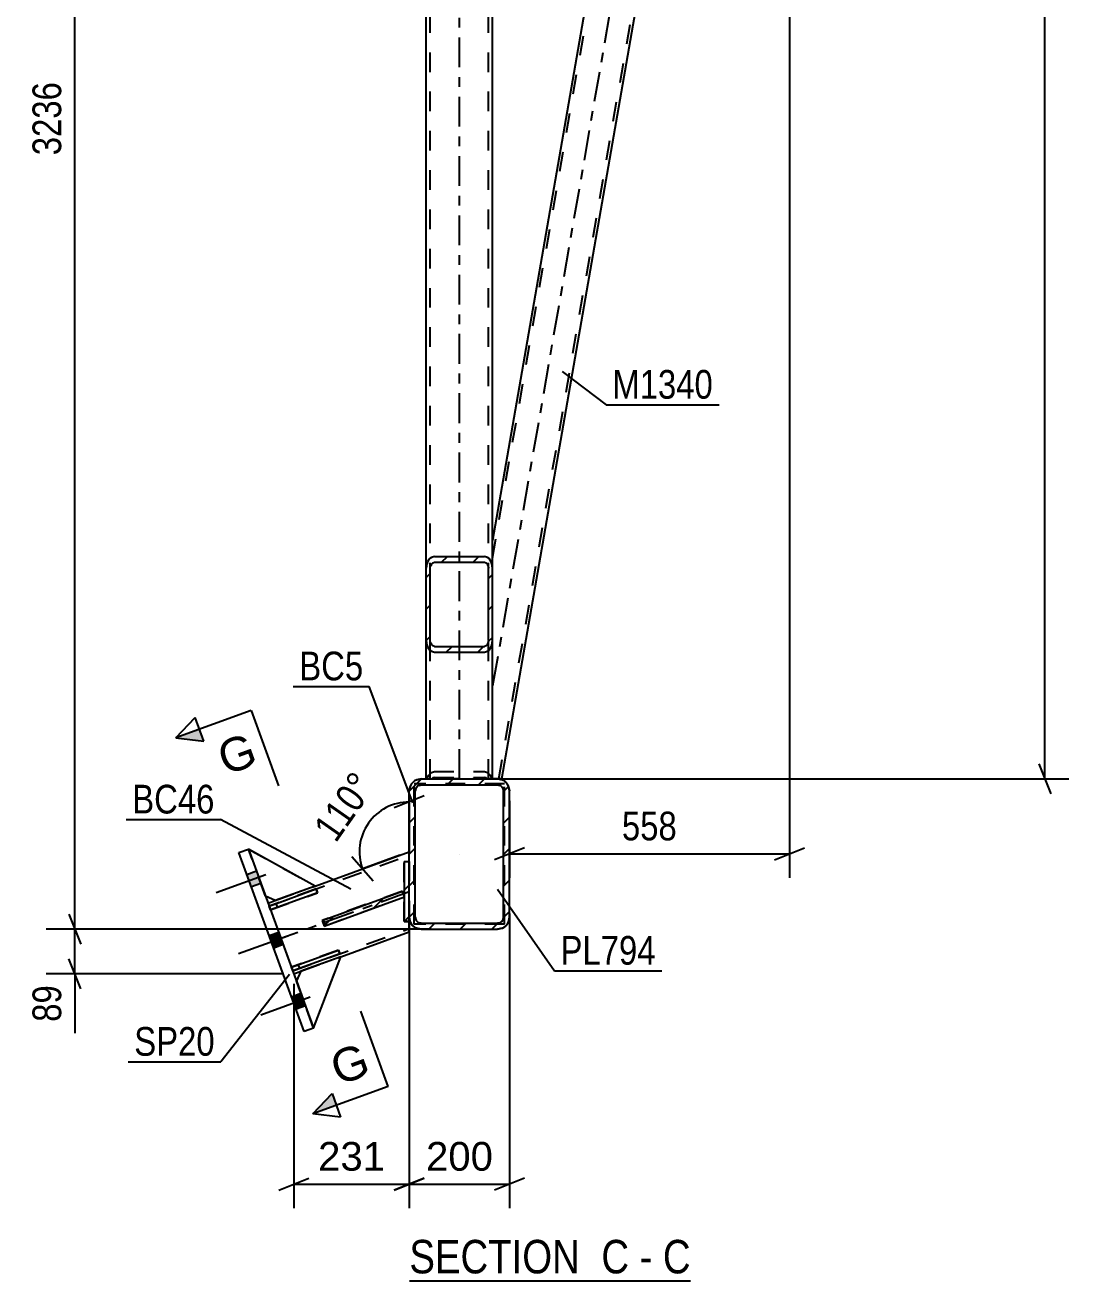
# Model space of a CAD drawing. Header units: millimetres. Extents: x 0 to 841, y 0 to 594.
# Drawn here: x 289.9 to 394.1, y 318.5 to 443.8 of the extents above; entities that cross this region are included whole.
import ezdxf

# ---------------------------------------------------------------- set-up
doc = ezdxf.new("R2010")
doc.units = ezdxf.units.MM
doc.linetypes.add('DXK_LINE_DOT2', pattern=[3.9198, 1.9599, -1.9599])
doc.linetypes.add('DXK_LINE_DOT3', pattern=[5.9187, 2.979, -0.9799, 0.9799, -0.9799])
doc.styles.add('Arial', font='arial.ttf', dxfattribs={"height": 0.2})
doc.styles.add('Arial Narrow', font='ARIALN.TTF', dxfattribs={"height": 0.2})

# ---------------------------------------------------------------- blocks, each defined once
blk = doc.blocks.new('Unknown-814407374-12 - 4824')
at = {"color": 6, "linetype": 'Continuous'}
blk.add_line((328.24, 318.48), (356.31, 318.48), dxfattribs=at)
at = {"color": 0, "linetype": 'Continuous'}
for points in [[(346.35, 319.23), (346.35, 322.73), (328.24, 322.73), (328.24, 319.23)], [(350.16, 319.23), (350.16, 322.73), (347.4, 322.73), (347.4, 319.23)], [(352.49, 319.23), (352.49, 322.73), (351.21, 322.73), (351.21, 319.23)], [(356.31, 319.23), (356.31, 322.73), (353.54, 322.73), (353.54, 319.23)]]:
    blk.add_wipeout(points, dxfattribs=at)
at = {"color": 7, "linetype": 'Continuous', "style": 'Arial Narrow'}
for s, p in [('SECTION ', (328.24, 319.23)), ('C', (347.4, 319.23)), ('C', (353.54, 319.23)), ('-', (351.21, 319.23))]:
    blk.add_text(s, height=3.34, dxfattribs=at).set_placement(p)
blk = doc.blocks.new('Part-814407374-4838 - 4824')
at = {"color": 2, "linetype": 'Continuous'}
for p, q in [((316.46, 349.78), (321.16, 351.49)), ((321.3, 351.12), (316.6, 349.41)), ((321.16, 351.49), (321.3, 351.12)), ((316.6, 349.41), (316.46, 349.78))]:
    blk.add_line(p, q, dxfattribs=at)
at = {"color": 7, "linetype": 'DXK_LINE_DOT2'}
blk.add_line((317.3, 349.66), (317.17, 350.04), dxfattribs=at)
blk = doc.blocks.new('Part-814407374-4826 - 4824')
at = {"color": 7, "linetype": 'DXK_LINE_DOT2'}
for p, q in [((318.94, 357.6), (314.24, 355.89)), ((314.38, 355.51), (319.08, 357.22)), ((319.08, 357.22), (318.94, 357.6)), ((315.08, 355.77), (314.94, 356.15)), ((314.24, 355.89), (314.38, 355.51))]:
    blk.add_line(p, q, dxfattribs=at)
blk = doc.blocks.new('Bolt-814407374-4896 - 4824')
at = {"linetype": 'Continuous'}
for points in [[(313.42, 358.15), (312.97, 359.37), (312.03, 359.02), (312.48, 357.8)], [(313.42, 358.15), (312.97, 359.37), (312.03, 359.02), (312.48, 357.8)], [(313.42, 358.15), (312.97, 359.37), (312.03, 359.02), (312.48, 357.8)], [(315.64, 352.04), (315.2, 353.26), (314.26, 352.92), (314.7, 351.7)], [(315.64, 352.04), (315.2, 353.26), (314.26, 352.92), (314.7, 351.7)], [(317.87, 345.93), (317.42, 347.15), (316.48, 346.81), (316.93, 345.59)], [(317.87, 345.93), (317.42, 347.15), (316.48, 346.81), (316.93, 345.59)], [(317.87, 345.93), (317.42, 347.15), (316.48, 346.81), (316.93, 345.59)]]:
    blk.add_hatch(color=1, dxfattribs=at).paths.add_polyline_path(points)
at = {"color": 1, "linetype": 'Continuous'}
for p, q in [((313.9, 359.01), (308.97, 357.22)), ((313.9, 359.01), (308.97, 357.22)), ((313.9, 359.01), (308.97, 357.22)), ((312.97, 359.37), (312.03, 359.02)), ((312.97, 359.37), (312.03, 359.02)), ((312.97, 359.37), (312.03, 359.02)), ((313.42, 358.15), (312.48, 357.8)), ((313.42, 358.15), (312.48, 357.8)), ((313.42, 358.15), (312.48, 357.8)), ((316.12, 352.9), (311.19, 351.11)), ((316.12, 352.9), (311.19, 351.11)), ((315.2, 353.26), (314.26, 352.92)), ((315.2, 353.26), (314.26, 352.92)), ((315.64, 352.04), (314.7, 351.7)), ((315.64, 352.04), (314.7, 351.7)), ((318.35, 346.8), (313.41, 345)), ((318.35, 346.8), (313.41, 345)), ((318.35, 346.8), (313.41, 345)), ((317.42, 347.15), (316.48, 346.81)), ((317.42, 347.15), (316.48, 346.81)), ((317.42, 347.15), (316.48, 346.81)), ((317.87, 345.93), (316.93, 345.59)), ((317.87, 345.93), (316.93, 345.59)), ((317.87, 345.93), (316.93, 345.59))]:
    blk.add_line(p, q, dxfattribs=at)
blk = doc.blocks.new('Part-814407374-4856 - 4824')
at = {"color": 7, "linetype": 'DXK_LINE_DOT2'}
for p, q in [((336.53, 513.08), (329.93, 513.08)), ((329.93, 492.04), (329.93, 513.08)), ((330.33, 368.58), (330.33, 513.08)), ((336.13, 368.58), (336.13, 513.08)), ((336.53, 492.04), (336.53, 513.08)), ((329.93, 368.58), (329.93, 389.62)), ((336.53, 368.58), (336.53, 389.62)), ((329.93, 368.58), (336.53, 368.58))]:
    blk.add_line(p, q, dxfattribs=at)
at = {"color": 7, "linetype": 'DXK_LINE_DOT3'}
blk.add_line((333.23, 368.58), (333.23, 513.08), dxfattribs=at)
at = {"color": 2, "linetype": 'Continuous'}
for p, q in [((329.93, 389.62), (329.93, 492.04)), ((336.53, 389.62), (336.53, 492.04))]:
    blk.add_line(p, q, dxfattribs=at)
blk = doc.blocks.new('Part-814407374-4978 - 4824')
at = {"color": 2, "linetype": 'Continuous'}
for p, q in [((314.24, 355.89), (318.94, 357.6)), ((319.08, 357.22), (314.38, 355.51)), ((318.94, 357.6), (319.08, 357.22)), ((314.38, 355.51), (314.24, 355.89))]:
    blk.add_line(p, q, dxfattribs=at)
at = {"color": 7, "linetype": 'DXK_LINE_DOT2'}
blk.add_line((315.08, 355.77), (314.94, 356.15), dxfattribs=at)
blk = doc.blocks.new('Part-814407374-4865 - 4824')
at = {"color": 2, "linetype": 'Continuous'}
for p, q in [((321.4, 350.83), (317.41, 349.38)), ((318.67, 343.72), (321.4, 350.83)), ((317.41, 349.38), (316.96, 348.42))]:
    blk.add_line(p, q, dxfattribs=at)
at = {"color": 7, "linetype": 'DXK_LINE_DOT2'}
blk.add_line((318.67, 343.72), (316.96, 348.42), dxfattribs=at)
blk = doc.blocks.new('Part-814407374-4858 - 4824')
at = {"color": 7, "linetype": 'DXK_LINE_DOT2'}
for p, q in [((321.16, 351.49), (316.46, 349.78)), ((316.6, 349.41), (321.3, 351.12)), ((321.3, 351.12), (321.16, 351.49)), ((316.46, 349.78), (316.6, 349.41)), ((317.3, 349.66), (317.17, 350.04))]:
    blk.add_line(p, q, dxfattribs=at)
blk = doc.blocks.new('Part-814407374-4863 - 4824')
at = {"color": 2, "linetype": 'Continuous'}
for p, q in [((318.84, 357.88), (312.17, 361.58)), ((318.84, 357.88), (314.84, 356.43)), ((314.84, 356.43), (313.88, 356.88))]:
    blk.add_line(p, q, dxfattribs=at)
at = {"color": 7, "linetype": 'DXK_LINE_DOT2'}
blk.add_line((313.88, 356.88), (312.17, 361.58), dxfattribs=at)
blk = doc.blocks.new('Part-814407374-4912 - 4824')
at = {"color": 7, "linetype": 'DXK_LINE_DOT2'}
for p, q in [((328.73, 354.08), (328.73, 368.08)), ((337.73, 368.08), (328.73, 368.08)), ((337.73, 354.08), (337.73, 368.08)), ((337.73, 354.08), (328.73, 354.08))]:
    blk.add_line(p, q, dxfattribs=at)
blk = doc.blocks.new('Part-814407374-4864 - 4824')
at = {"color": 7, "linetype": 'DXK_LINE_DOT2'}
for p, q in [((313.88, 356.88), (312.17, 361.58)), ((312.17, 361.58), (318.84, 357.88)), ((318.84, 357.88), (314.84, 356.43)), ((314.84, 356.43), (313.88, 356.88))]:
    blk.add_line(p, q, dxfattribs=at)
blk = doc.blocks.new('Part-814407374-4866 - 4824')
at = {"color": 7, "linetype": 'DXK_LINE_DOT2'}
for p, q in [((321.4, 350.83), (317.41, 349.38)), ((318.67, 343.72), (321.4, 350.83)), ((317.41, 349.38), (316.96, 348.42)), ((316.96, 348.42), (318.67, 343.72))]:
    blk.add_line(p, q, dxfattribs=at)
blk = doc.blocks.new('Part-814407374-4878 - 4824')
at = {"linetype": 'Continuous'}
h = blk.add_hatch(dxfattribs=at)
h.set_pattern_fill('', scale=0.7, style=0, pattern_type=0)
h.set_pattern_definition([(45, (329.9325, 382.3875), (-1.57154, 1.57154), [])])
h.paths.add_polyline_path([(329.93, 389.62), (329.93, 382.39), (329.99, 381.94), (330.17, 381.57), (330.43, 381.32), (330.73, 381.23), (335.73, 381.23), (336.04, 381.32), (336.3, 381.57), (336.47, 381.94), (336.53, 382.39), (336.53, 389.62), (336.47, 390.07), (336.3, 390.44), (336.04, 390.69), (335.73, 390.78), (330.73, 390.78), (330.43, 390.69), (330.17, 390.44), (329.99, 390.07)])
h.paths.add_polyline_path([(330.45, 390.03), (330.58, 390.16), (330.73, 390.2), (335.73, 390.2), (335.89, 390.16), (336.02, 390.03), (336.1, 389.84), (336.13, 389.62), (336.13, 382.39), (336.1, 382.17), (336.02, 381.98), (335.89, 381.85), (335.73, 381.81), (330.73, 381.81), (330.58, 381.85), (330.45, 381.98), (330.36, 382.17), (330.33, 382.39), (330.33, 389.62), (330.36, 389.84)])
at = {"color": 2, "linetype": 'Continuous'}
for p, q in [((329.99, 390.07), (329.93, 389.62)), ((330.33, 389.62), (330.36, 389.84)), ((330.73, 390.78), (330.43, 390.69)), ((330.58, 390.16), (330.73, 390.2)), ((330.73, 390.78), (335.73, 390.78)), ((330.73, 390.2), (335.73, 390.2)), ((336.04, 390.69), (335.73, 390.78)), ((335.73, 390.2), (335.89, 390.16)), ((336.1, 389.84), (336.13, 389.62)), ((336.53, 389.62), (336.47, 390.07)), ((329.93, 382.39), (329.93, 389.62)), ((330.33, 382.39), (330.33, 389.62)), ((336.13, 382.39), (336.13, 389.62)), ((336.53, 382.39), (336.53, 389.62)), ((329.93, 368.58), (329.93, 382.39)), ((329.93, 382.39), (329.99, 381.94)), ((330.36, 382.17), (330.33, 382.39)), ((336.13, 382.39), (336.1, 382.17)), ((336.47, 381.94), (336.53, 382.39)), ((336.53, 368.58), (336.53, 382.39)), ((330.43, 381.32), (330.73, 381.23)), ((330.73, 381.81), (330.58, 381.85)), ((330.73, 381.81), (335.73, 381.81)), ((330.73, 381.23), (335.73, 381.23)), ((335.89, 381.85), (335.73, 381.81)), ((335.73, 381.23), (336.04, 381.32))]:
    blk.add_line(p, q, dxfattribs=at)
at = {"color": 7, "linetype": 'DXK_LINE_DOT2'}
for p, q in [((329.93, 382.39), (329.93, 389.62)), ((330.33, 368.58), (330.33, 389.62)), ((336.13, 368.58), (336.13, 389.62)), ((336.53, 382.39), (336.53, 389.62)), ((336.53, 368.58), (329.93, 368.58)), ((329.99, 368.58), (330.17, 368.97)), ((330.17, 368.97), (330.43, 369.22)), ((330.43, 369.22), (330.73, 369.31)), ((330.58, 368.68), (330.47, 368.58)), ((330.73, 368.73), (330.58, 368.68)), ((330.73, 369.31), (335.73, 369.31)), ((330.73, 368.73), (335.73, 368.73)), ((335.73, 369.31), (336.04, 369.22)), ((335.89, 368.68), (335.73, 368.73)), ((335.99, 368.58), (335.89, 368.68)), ((336.04, 369.22), (336.3, 368.97)), ((336.3, 368.97), (336.47, 368.58))]:
    blk.add_line(p, q, dxfattribs=at)
at = {"color": 2, "linetype": 'Continuous'}
for centre, radius, start, end in [((331.02, 389.82), 1.05, 124.1734, 166.5321), ((330.88, 389.72), 0.527, 124.1734, 166.5321), ((335.59, 389.72), 0.527, 13.4679, 55.8266), ((335.45, 389.82), 1.05, 13.4679, 55.8266), ((331.02, 382.19), 1.05, 193.4679, 235.8266), ((330.88, 382.29), 0.527, 193.4679, 235.8266), ((335.59, 382.29), 0.527, 304.1734, 346.5321), ((335.45, 382.19), 1.05, 304.1734, 346.5321)]:
    blk.add_arc(centre, radius, start, end, dxfattribs=at)
blk = doc.blocks.new('Part-814407374-4889 - 4824')
at = {"color": 7, "linetype": 'DXK_LINE_DOT2'}
for p, q in [((314.24, 355.89), (328.23, 360.98)), ((328.23, 354.34), (328.23, 361.3)), ((328.23, 360.96), (328.23, 360.98)), ((314.84, 356.43), (318.84, 357.88)), ((314.14, 356.17), (316.7, 349.12)), ((316.6, 349.41), (328.23, 353.64)), ((328.23, 353.64), (328.23, 353.96)), ((317.41, 349.38), (321.4, 350.83))]:
    blk.add_line(p, q, dxfattribs=at)
at = {"color": 2, "linetype": 'Continuous'}
for p, q in [((318.84, 357.88), (328.23, 361.3)), ((314.14, 356.17), (314.84, 356.43)), ((328.23, 353.32), (328.23, 354.34)), ((321.4, 350.83), (328.23, 353.32)), ((316.7, 349.12), (317.41, 349.38))]:
    blk.add_line(p, q, dxfattribs=at)
at = {"color": 7, "linetype": 'DXK_LINE_DOT3'}
blk.add_line((328.23, 357.31), (315.42, 352.65), dxfattribs=at)
blk = doc.blocks.new('Part-814407374-4894 - 4824')
at = {"linetype": 'Continuous'}
h = blk.add_hatch(dxfattribs=at)
h.set_pattern_fill('', scale=0.7, style=0, pattern_type=0)
h.set_pattern_definition([(45, (328.2325, 354.7796), (-1.57154, 1.57154), [])])
h.paths.add_polyline_path([(328.23, 367.38), (328.23, 354.78), (328.32, 354.32), (328.58, 353.93), (328.97, 353.67), (329.43, 353.58), (337.03, 353.58), (337.49, 353.67), (337.88, 353.93), (338.14, 354.32), (338.23, 354.78), (338.23, 367.38), (338.14, 367.84), (337.88, 368.23), (337.49, 368.49), (337.03, 368.58), (329.43, 368.58), (328.97, 368.49), (328.58, 368.23), (328.32, 367.84)])
h.paths.add_polyline_path([(329.01, 367.8), (329.2, 367.93), (329.43, 367.98), (337.03, 367.98), (337.26, 367.93), (337.46, 367.8), (337.59, 367.61), (337.63, 367.38), (337.63, 354.78), (337.59, 354.55), (337.46, 354.36), (337.26, 354.23), (337.03, 354.18), (329.43, 354.18), (329.2, 354.23), (329.01, 354.36), (328.88, 354.55), (328.83, 354.78), (328.83, 367.38), (328.88, 367.61)])
at = {"color": 7, "linetype": 'DXK_LINE_DOT2'}
for p, q in [((328.97, 368.49), (329.43, 368.58)), ((337.03, 368.58), (329.43, 368.58)), ((337.03, 368.58), (337.49, 368.49)), ((328.23, 367.38), (328.32, 367.84)), ((328.23, 354.78), (328.23, 367.38)), ((328.88, 367.61), (328.83, 367.38)), ((328.83, 354.78), (328.83, 367.38)), ((329.43, 367.98), (329.2, 367.93)), ((329.43, 367.98), (337.03, 367.98)), ((337.26, 367.93), (337.03, 367.98)), ((337.63, 367.38), (337.59, 367.61)), ((337.63, 354.78), (337.63, 367.38)), ((338.14, 367.84), (338.23, 367.38)), ((338.23, 354.78), (338.23, 367.38)), ((328.32, 354.32), (328.23, 354.78)), ((328.83, 354.78), (328.88, 354.55)), ((337.59, 354.55), (337.63, 354.78)), ((338.23, 354.78), (338.14, 354.32)), ((329.43, 353.58), (328.97, 353.67)), ((329.2, 354.23), (329.43, 354.18)), ((329.43, 354.18), (337.03, 354.18)), ((329.43, 353.58), (337.03, 353.58)), ((337.03, 354.18), (337.26, 354.23)), ((337.49, 353.67), (337.03, 353.58))]:
    blk.add_line(p, q, dxfattribs=at)
at = {"color": 2, "linetype": 'Continuous'}
for p, q in [((329.43, 368.58), (328.97, 368.49)), ((329.43, 368.58), (337.03, 368.58)), ((337.49, 368.49), (337.03, 368.58)), ((328.32, 367.84), (328.23, 367.38)), ((328.23, 354.78), (328.23, 367.38)), ((328.83, 367.38), (328.88, 367.61)), ((328.83, 354.78), (328.83, 367.38)), ((329.2, 367.93), (329.43, 367.98)), ((329.43, 367.98), (337.03, 367.98)), ((337.03, 367.98), (337.26, 367.93)), ((337.59, 367.61), (337.63, 367.38)), ((337.63, 354.78), (337.63, 367.38)), ((338.23, 367.38), (338.14, 367.84)), ((338.23, 354.78), (338.23, 367.38)), ((328.23, 354.78), (328.32, 354.32)), ((328.88, 354.55), (328.83, 354.78)), ((337.63, 354.78), (337.59, 354.55)), ((338.14, 354.32), (338.23, 354.78)), ((328.97, 353.67), (329.43, 353.58)), ((329.43, 354.18), (329.2, 354.23)), ((329.43, 354.18), (337.03, 354.18)), ((329.43, 353.58), (337.03, 353.58)), ((337.26, 354.23), (337.03, 354.18)), ((337.03, 353.58), (337.49, 353.67))]:
    blk.add_line(p, q, dxfattribs=at)
at = {"color": 7, "linetype": 'DXK_LINE_DOT3'}
blk.add_line((333.23, 361.08), (333.23, 361.08), dxfattribs=at)
at = {"color": 7, "linetype": 'DXK_LINE_DOT2'}
for centre, radius, start, end in [((329.43, 367.38), 1.2, 112.5, 157.5), ((329.43, 367.38), 0.6, 112.5, 157.5), ((337.03, 367.38), 0.6, 22.5, 67.5), ((337.03, 367.38), 1.2, 22.5, 67.5), ((329.43, 354.78), 1.2, 202.5, 247.5), ((329.43, 354.78), 0.6, 202.5, 247.5), ((337.03, 354.78), 0.6, 292.5, 337.5), ((337.03, 354.78), 1.2, 292.5, 337.5)]:
    blk.add_arc(centre, radius, start, end, dxfattribs=at)
at = {"color": 2, "linetype": 'Continuous'}
for centre, radius, start, end in [((329.43, 367.38), 1.2, 112.5, 157.5), ((329.43, 367.38), 0.6, 112.5, 157.5), ((337.03, 367.38), 0.6, 22.5, 67.5), ((337.03, 367.38), 1.2, 22.5, 67.5), ((329.43, 354.78), 1.2, 202.5, 247.5), ((329.43, 354.78), 0.6, 202.5, 247.5), ((337.03, 354.78), 0.6, 292.5, 337.5), ((337.03, 354.78), 1.2, 292.5, 337.5)]:
    blk.add_arc(centre, radius, start, end, dxfattribs=at)
blk = doc.blocks.new('Part-814407374-4902 - 4824')
at = {"color": 7, "linetype": 'DXK_LINE_DOT2'}
for p, q in [((337.16, 368.58), (365.83, 533.28)), ((366.16, 533.4), (360.74, 531.43)), ((336.53, 390.62), (361.06, 531.55)), ((336.53, 368.58), (336.53, 392.37)), ((337.29, 368.58), (336.53, 368.58))]:
    blk.add_line(p, q, dxfattribs=at)
at = {"color": 2, "linetype": 'Continuous'}
for p, q in [((337.47, 368.58), (366.16, 533.4)), ((360.74, 531.43), (336.53, 392.37)), ((337.42, 368.58), (337.03, 368.58)), ((337.47, 368.58), (337.42, 368.58))]:
    blk.add_line(p, q, dxfattribs=at)
at = {"color": 7, "linetype": 'DXK_LINE_DOT3'}
blk.add_line((363.45, 532.41), (336.53, 377.79), dxfattribs=at)
blk = doc.blocks.new('Part-814407374-4907 - 4824')
at = {"linetype": 'Continuous'}
h = blk.add_hatch(dxfattribs=at)
h.set_pattern_fill('', scale=0.7, style=0, pattern_type=0)
h.set_pattern_definition([(45, (319.7382, 353.9008), (-1.57154, 1.57154), [])])
h.paths.add_polyline_path([(319.53, 354.46), (319.74, 353.9), (327.76, 356.82), (327.55, 357.38)])
at = {"color": 7, "linetype": 'DXK_LINE_DOT2'}
for p, q in [((327.55, 357.38), (319.53, 354.46)), ((327.76, 356.82), (327.55, 357.38)), ((319.74, 353.9), (327.76, 356.82)), ((319.88, 353.95), (319.67, 354.52))]:
    blk.add_line(p, q, dxfattribs=at)
at = {"color": 2, "linetype": 'Continuous'}
for p, q in [((319.53, 354.46), (327.55, 357.38)), ((327.76, 356.82), (327.55, 357.38)), ((319.74, 353.9), (327.76, 356.82)), ((319.53, 354.46), (319.74, 353.9))]:
    blk.add_line(p, q, dxfattribs=at)
blk = doc.blocks.new('Part-814407374-4913 - 4824')
at = {"linetype": 'Continuous'}
h = blk.add_hatch(dxfattribs=at)
h.set_pattern_fill('', scale=0.7, style=0, pattern_type=0)
h.set_pattern_definition([(45, (327.7327, 354.336), (-1.57154, 1.57154), [])])
h.paths.add_polyline_path([(327.73, 360.34), (327.73, 354.34), (328.23, 354.34), (328.23, 360.34)])
at = {"color": 7, "linetype": 'DXK_LINE_DOT2'}
for p, q in [((327.73, 354.34), (327.73, 360.34)), ((327.73, 360.34), (328.23, 360.34)), ((328.23, 360.34), (328.23, 354.34)), ((328.23, 354.34), (327.73, 354.34))]:
    blk.add_line(p, q, dxfattribs=at)
at = {"color": 2, "linetype": 'Continuous'}
for p, q in [((327.73, 360.34), (327.73, 354.34)), ((327.73, 360.34), (328.23, 360.34)), ((328.23, 354.34), (328.23, 360.34)), ((327.73, 354.34), (328.23, 354.34))]:
    blk.add_line(p, q, dxfattribs=at)
blk = doc.blocks.new('Part-814407374-4918 - 4824')
at = {"color": 2, "linetype": 'Continuous'}
for p, q in [((311.23, 361.23), (312.17, 361.58)), ((317.73, 343.38), (311.23, 361.23)), ((312.17, 361.58), (318.67, 343.72)), ((318.67, 343.72), (317.73, 343.38))]:
    blk.add_line(p, q, dxfattribs=at)
blk = doc.blocks.new('StraightDimension-814407374-5282 - 4824')
at = {"color": 7, "linetype": 'Continuous'}
for p, q in [((328.23, 355.14), (328.23, 325.73)), ((338.23, 355.14), (338.23, 325.73)), ((326.73, 327.53), (329.73, 328.73)), ((339.73, 328.73), (336.73, 327.53)), ((328.23, 328.13), (338.23, 328.13))]:
    blk.add_line(p, q, dxfattribs=at)
at = {"color": 0}
blk.add_wipeout([(337.17, 328.88), (337.17, 333.08), (329.3, 333.08), (329.3, 328.88)], dxfattribs=at)
at = {"color": 3, "style": 'Arial'}
blk.add_text('200', height=2.865, dxfattribs=at).set_placement((329.9, 329.48))
blk = doc.blocks.new('StraightDimension-814407374-5283 - 4824')
at = {"color": 7, "linetype": 'Continuous'}
for p, q in [((328.23, 355.14), (328.23, 325.73)), ((316.7, 348.12), (316.7, 325.73)), ((315.2, 327.53), (318.2, 328.73)), ((329.73, 328.73), (326.73, 327.53)), ((316.7, 328.13), (328.23, 328.13))]:
    blk.add_line(p, q, dxfattribs=at)
at = {"color": 0}
blk.add_wipeout([(326.4, 328.88), (326.4, 333.08), (318.53, 333.08), (318.53, 328.88)], dxfattribs=at)
at = {"color": 3, "style": 'Arial'}
blk.add_text('231', height=2.865, dxfattribs=at).set_placement((319.13, 329.48))
blk = doc.blocks.new('AngleDimension-814407374-13919 - 4824')
at = {"color": 7, "linetype": 'Continuous'}
for p, q in [((329.73, 366.88), (326.73, 365.68)), ((328.23, 366.28), (328.23, 361.3)), ((323.55, 359.6), (328.23, 361.3)), ((324.63, 358.39), (322.48, 360.8)), ((327.29, 360.96), (323.55, 359.6))]:
    blk.add_line(p, q, dxfattribs=at)
blk.add_arc((328.23, 361.3), 4.98, 90, 200, dxfattribs=at)
at = {"color": 0}
blk.add_wipeout([(325.79, 368.07), (322.35, 370.48), (317.6, 363.69), (321.04, 361.28)], dxfattribs=at)
at = {"color": 3, "style": 'Arial Narrow'}
blk.add_text('110°', height=2.863, rotation=54.9982, dxfattribs=at).set_placement((320.89, 362.12))
blk = doc.blocks.new('StraightDimension-814407374-14035 - 4824')
at = {"color": 7, "linetype": 'Continuous'}
for p, q in [((392.25, 526.58), (391.05, 529.58)), ((331.33, 528.08), (394.05, 528.08)), ((391.65, 368.58), (391.65, 528.08)), ((391.05, 370.08), (392.25, 367.08)), ((337.53, 368.58), (394.05, 368.58))]:
    blk.add_line(p, q, dxfattribs=at)
at = {"color": 0}
blk.add_wipeout([(390.9, 452.59), (386.7, 452.59), (386.7, 444.07), (390.9, 444.07)], dxfattribs=at)
at = {"color": 3, "style": 'Arial Narrow'}
blk.add_text('3190', height=2.863, rotation=90.0002, dxfattribs=at).set_placement((390.3, 444.67))
blk = doc.blocks.new('StraightDimension-814407374-14180 - 4824')
at = {"color": 7, "linetype": 'Continuous'}
for p, q in [((295.44, 513.9), (294.24, 516.9)), ((315.7, 515.4), (291.99, 515.4)), ((294.84, 353.58), (294.84, 515.4)), ((294.24, 355.08), (295.44, 352.08)), ((330.42, 353.58), (291.99, 353.58))]:
    blk.add_line(p, q, dxfattribs=at)
at = {"color": 0}
blk.add_wipeout([(294.09, 438.75), (289.89, 438.75), (289.89, 430.23), (294.09, 430.23)], dxfattribs=at)
at = {"color": 3, "style": 'Arial Narrow'}
blk.add_text('3236', height=2.863, rotation=90.0002, dxfattribs=at).set_placement((293.49, 430.83))
blk = doc.blocks.new('StraightDimension-814407374-14181 - 4824')
at = {"color": 7, "linetype": 'Continuous'}
for p, q in [((294.24, 355.08), (295.44, 352.08)), ((330.42, 353.58), (291.99, 353.58)), ((294.84, 349.12), (294.84, 353.58)), ((295.44, 347.62), (294.24, 350.62)), ((315.7, 349.12), (291.99, 349.12)), ((294.84, 349.12), (294.84, 343.22)), ((294.84, 349.12), (294.84, 343.22))]:
    blk.add_line(p, q, dxfattribs=at)
at = {"color": 0}
blk.add_wipeout([(294.09, 348.6), (289.89, 348.6), (289.89, 343.74), (294.09, 343.74)], dxfattribs=at)
at = {"color": 3, "style": 'Arial Narrow'}
blk.add_text('89', height=2.863, rotation=90.0002, dxfattribs=at).set_placement((293.49, 344.34))
blk = doc.blocks.new('StraightDimension-814407374-14410 - 4824')
at = {"color": 7, "linetype": 'Continuous'}
for p, q in [((366.16, 532.4), (366.16, 358.7)), ((338.23, 366.38), (338.23, 358.7)), ((339.73, 361.7), (336.73, 360.5)), ((338.23, 361.1), (366.16, 361.1)), ((364.66, 360.5), (367.66, 361.7))]:
    blk.add_line(p, q, dxfattribs=at)
at = {"color": 0}
blk.add_wipeout([(355.54, 361.85), (355.54, 366.05), (348.85, 366.05), (348.85, 361.85)], dxfattribs=at)
at = {"color": 3, "style": 'Arial Narrow'}
blk.add_text('558', height=2.863, dxfattribs=at).set_placement((349.45, 362.45))
blk = doc.blocks.new('Mark-814407374-4890 - 4824')
at = {"color": 0}
blk.add_wipeout([(323.64, 378.42), (323.64, 381.42), (317.25, 381.42), (317.25, 378.42)], dxfattribs=at)
blk.add_wipeout([(323.64, 378.42), (323.64, 381.42), (317.25, 381.42), (317.25, 378.42)], dxfattribs=at)
at = {"color": 30, "linetype": 'Continuous'}
for p in [(316.65, 377.82), (328.59, 366.2)]:
    blk.add_line(p, (324.24, 377.82), dxfattribs=at)
at = {"color": 3, "style": 'Arial Narrow'}
blk.add_text('BC5', height=2.863, dxfattribs=at).set_placement((317.25, 378.42))
blk = doc.blocks.new('Mark-814407374-4914 - 4824')
at = {"color": 0}
blk.add_wipeout([(308.82, 340.95), (308.82, 343.95), (300.78, 343.95), (300.78, 340.95)], dxfattribs=at)
blk.add_wipeout([(308.82, 340.95), (308.82, 343.95), (300.78, 343.95), (300.78, 340.95)], dxfattribs=at)
at = {"color": 30, "linetype": 'Continuous'}
for p in [(316.28, 349.06), (300.18, 340.35)]:
    blk.add_line(p, (309.42, 340.35), dxfattribs=at)
at = {"color": 3, "style": 'Arial Narrow'}
blk.add_text('SP20', height=2.863, dxfattribs=at).set_placement((300.78, 340.95))
blk = doc.blocks.new('Mark-814407374-4885 - 4824')
at = {"color": 0}
blk.add_wipeout([(308.8, 365.13), (308.8, 368.13), (300.58, 368.13), (300.58, 365.13)], dxfattribs=at)
blk.add_wipeout([(308.8, 365.13), (308.8, 368.13), (300.58, 368.13), (300.58, 365.13)], dxfattribs=at)
at = {"color": 30, "linetype": 'Continuous'}
for p in [(299.98, 364.53), (322.41, 357.57)]:
    blk.add_line(p, (309.4, 364.53), dxfattribs=at)
at = {"color": 3, "style": 'Arial Narrow'}
blk.add_text('BC46', height=2.863, dxfattribs=at).set_placement((300.58, 365.13))
blk = doc.blocks.new('Mark-814407374-4898 - 4824')
at = {"color": 0}
blk.add_wipeout([(358.55, 406.53), (358.55, 409.53), (348.49, 409.53), (348.49, 406.53)], dxfattribs=at)
blk.add_wipeout([(358.55, 406.53), (358.55, 409.53), (348.49, 409.53), (348.49, 406.53)], dxfattribs=at)
at = {"color": 30, "linetype": 'Continuous'}
for p, q in [((343.47, 409.26), (347.89, 405.93)), ((347.89, 405.93), (359.15, 405.93))]:
    blk.add_line(p, q, dxfattribs=at)
at = {"color": 3, "style": 'Arial Narrow'}
blk.add_text('M1340', height=2.863, dxfattribs=at).set_placement((348.49, 406.53))
blk = doc.blocks.new('Mark-814407374-4908 - 4824')
at = {"color": 0}
blk.add_wipeout([(352.82, 350.04), (352.82, 353.04), (343.32, 353.04), (343.32, 350.04)], dxfattribs=at)
blk.add_wipeout([(352.82, 350.04), (352.82, 353.04), (343.32, 353.04), (343.32, 350.04)], dxfattribs=at)
at = {"color": 30, "linetype": 'Continuous'}
for p, q in [((337.04, 357.59), (342.72, 349.44)), ((342.72, 349.44), (353.42, 349.44))]:
    blk.add_line(p, q, dxfattribs=at)
at = {"color": 3, "style": 'Arial Narrow'}
blk.add_text('PL794', height=2.863, dxfattribs=at).set_placement((343.32, 350.04))
blk = doc.blocks.new('SectionMark-814407374-14768 - 4824')
at = {"linetype": 'Continuous'}
for points in [[(307.28, 373.54), (307.71, 372.36), (304.93, 372.68)], [(320.52, 337.18), (320.94, 336.01), (318.6, 335.15)]]:
    blk.add_hatch(color=6, dxfattribs=at).paths.add_polyline_path(points)
at = {"color": 6, "linetype": 'Continuous'}
for p, q in [((304.93, 372.68), (306.86, 374.71)), ((307.71, 372.36), (306.86, 374.71)), ((304.93, 372.68), (307.71, 372.36)), ((318.6, 335.15), (320.52, 337.18)), ((320.52, 337.18), (321.37, 334.83)), ((321.37, 334.83), (318.6, 335.15))]:
    blk.add_line(p, q, dxfattribs=at)
at = {"color": 0, "linetype": 'Continuous'}
for points in [[(313.31, 370.15), (312.11, 373.43), (308.7, 372.19), (309.9, 368.9)], [(324.57, 339.19), (323.38, 342.48), (319.97, 341.24), (321.16, 337.95)]]:
    blk.add_wipeout(points, dxfattribs=at)
at = {"color": 6, "linetype": 'Continuous'}
for p, q in [((312.45, 375.42), (304.93, 372.68)), ((312.45, 375.42), (315.19, 367.9)), ((326.11, 337.89), (323.38, 345.41)), ((326.11, 337.89), (318.6, 335.15))]:
    blk.add_line(p, q, dxfattribs=at)
at = {"color": 3, "linetype": 'Continuous', "style": 'Arial'}
for p in [(309.9, 368.9), (321.16, 337.95)]:
    blk.add_text('G', height=3.34, rotation=20.002, dxfattribs=at).set_placement(p)

msp = doc.modelspace()

# ---------------------------------------------------------------- block references
for name in ['Part-814407374-4902 - 4824', 'Part-814407374-4856 - 4824', 'Part-814407374-4878 - 4824', 'Part-814407374-4894 - 4824', 'Part-814407374-4912 - 4824', 'Part-814407374-4918 - 4824', 'Part-814407374-4863 - 4824', 'Part-814407374-4864 - 4824', 'Part-814407374-4889 - 4824', 'Part-814407374-4913 - 4824', 'Bolt-814407374-4896 - 4824', 'Part-814407374-4826 - 4824', 'Part-814407374-4978 - 4824', 'Part-814407374-4907 - 4824', 'Part-814407374-4838 - 4824', 'Part-814407374-4858 - 4824', 'Part-814407374-4865 - 4824', 'Part-814407374-4866 - 4824', 'Unknown-814407374-12 - 4824']:
    msp.add_blockref(name, (0, 0))

# ---------------------------------------------------------------- next in the draw order: block references
for name in ['StraightDimension-814407374-14035 - 4824', 'AngleDimension-814407374-13919 - 4824', 'StraightDimension-814407374-5282 - 4824']:
    msp.add_blockref(name, (0, 0))

# ---------------------------------------------------------------- next in the draw order: block references
for name in ['StraightDimension-814407374-14410 - 4824', 'Mark-814407374-4908 - 4824', 'StraightDimension-814407374-5283 - 4824']:
    msp.add_blockref(name, (0, 0))

# ---------------------------------------------------------------- next in the draw order: block references
for name in ['StraightDimension-814407374-14180 - 4824', 'Mark-814407374-4898 - 4824']:
    msp.add_blockref(name, (0, 0))

# ---------------------------------------------------------------- next in the draw order: block references
for name in ['Mark-814407374-4890 - 4824', 'StraightDimension-814407374-14181 - 4824']:
    msp.add_blockref(name, (0, 0))

# ---------------------------------------------------------------- next in the draw order: block references
for name in ['Mark-814407374-4885 - 4824', 'Mark-814407374-4914 - 4824']:
    msp.add_blockref(name, (0, 0))

# ---------------------------------------------------------------- next in the draw order: block references
msp.add_blockref('SectionMark-814407374-14768 - 4824', (0, 0))

doc.saveas('drawing.dxf')
